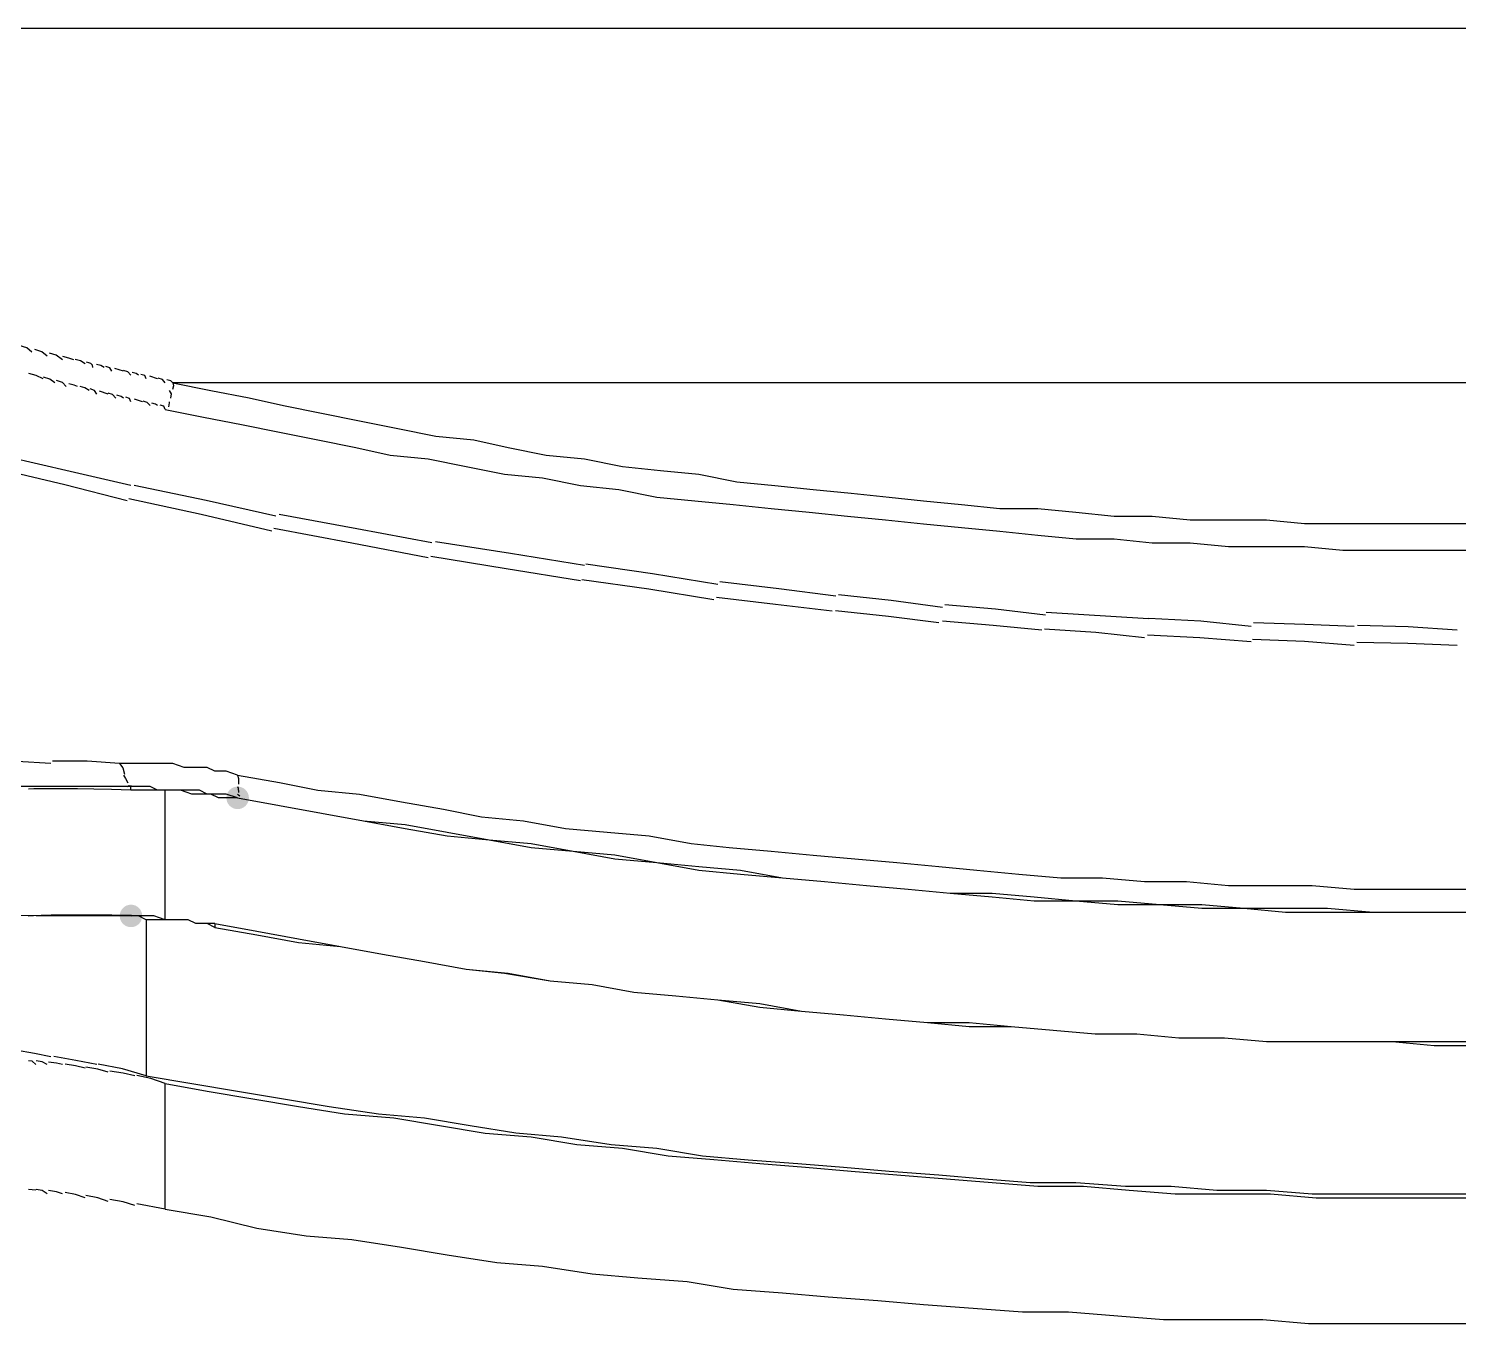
# Model space of a CAD drawing. Header units: millimetres. Extents: x 9 to 367, y 9 to 251.
# Drawn here: x 243.46 to 259.35, y 105.28 to 119.68 of the extents above; entities that cross this region are included whole.
import ezdxf

# ---------------------------------------------------------------- set-up
doc = ezdxf.new("R2010")
doc.units = ezdxf.units.MM
doc.layers.add('图层 1', color=7, linetype='Continuous')

msp = doc.modelspace()

# ---------------------------------------------------------------- hatches: boundary and pattern name
at = {"layer": '图层 1'}
h = msp.add_hatch(color=7, dxfattribs=at)
edge = h.paths.add_edge_path()
edge.add_arc((245.787227, 111.125), 0.12506, 0, 360)
h = msp.add_hatch(color=7, dxfattribs=at)
edge = h.paths.add_edge_path()
edge.add_arc((244.602141, 109.812772), 0.12506, 0, 360)

# ---------------------------------------------------------------- linework, layer by layer
at = {"layer": '图层 1', "color": 7, "lineweight": 25}
for points in [[(277.960631, 119.676404), (241.130631, 119.676404)], [(243.501404, 116.078), (243.444122, 116.126154), (243.361704, 116.152083)], [(243.670561, 116.035631), (243.612308, 116.08383), (243.534741, 116.107951)], [(243.840071, 115.993263), (243.769824, 116.044945), (243.696137, 116.068052)], [(243.966859, 115.993263), (243.911561, 116.014429), (243.845151, 116.031363)], [(244.093965, 115.950894), (244.04268, 115.981895), (243.982134, 115.998872)], [(244.178737, 115.908526), (244.173887, 115.935276), (244.157659, 115.952138), (244.13389, 115.962451), (244.106418, 115.969556)], [(243.628192, 115.781737), (243.548773, 115.818779), (243.469089, 115.842062)], [(243.755333, 115.739369), (243.700124, 115.778483), (243.629039, 115.800399)], [(244.30549, 115.908526), (244.269066, 115.930089), (244.219412, 115.943451)], [(244.390263, 115.866474), (244.368655, 115.904442), (244.323235, 115.919391)], [(244.517369, 115.866474), (244.421766, 115.897166)], [(244.602141, 115.824106), (244.565585, 115.860839), (244.519238, 115.875611)], [(244.686526, 115.824106), (244.66117, 115.841965), (244.61597, 115.853739)], [(244.771263, 115.781737), (244.757019, 115.81825), (244.713407, 115.832537)], [(244.898404, 115.781737), (244.810209, 115.811371)], [(243.882439, 115.697), (243.8409, 115.74145), (243.776606, 115.762617)], [(244.009227, 115.697), (243.970951, 115.712963), (243.912566, 115.728397)], [(244.136333, 115.654596), (244.090472, 115.682245), (244.036144, 115.697988)], [(244.221106, 115.612227), (244.19597, 115.654208), (244.148081, 115.670789)], [(244.347859, 115.612227), (244.251551, 115.646094)], [(244.982824, 115.739369), (244.950589, 115.776631), (244.905918, 115.790874)], [(245.067561, 115.739369), (245.043307, 115.758992), (244.999475, 115.770413)], [(245.025192, 115.654596), (245.047461, 115.615967), (245.040362, 115.569929)], [(245.067561, 115.739369), (245.074793, 115.706031), (245.065091, 115.664227)], [(245.067561, 115.739369), (245.490894, 115.654702), (245.914227, 115.570035), (246.295227, 115.485369), (246.718914, 115.400702), (247.141894, 115.316035), (247.565227, 115.231369), (247.988561, 115.146702), (248.411894, 115.104369), (248.793247, 115.019702), (249.216227, 114.935035), (249.639561, 114.892702), (250.062894, 114.808035), (250.486227, 114.765702), (250.909914, 114.723369), (251.332894, 114.638702), (251.756227, 114.596369), (252.179561, 114.554035), (252.602894, 114.511702), (253.02658, 114.469369), (253.40758, 114.427035), (253.830561, 114.384702), (254.253894, 114.342369), (254.677227, 114.342369), (255.100561, 114.300035), (255.524247, 114.257702), (255.947228, 114.257702), (256.370561, 114.215369), (256.793894, 114.215369), (257.217227, 114.215369), (257.640914, 114.173035), (258.063894, 114.173035), (258.487227, 114.173035), (258.910561, 114.173035), (259.333894, 114.173035), (259.75758, 114.173035)], [(274.023596, 115.739369), (245.067596, 115.739369)], [(244.432631, 115.569859), (244.396516, 115.607386), (244.350081, 115.622423)], [(244.517369, 115.569859), (244.49188, 115.587806), (244.446813, 115.600198)], [(244.602141, 115.527843), (244.587413, 115.563209), (244.54358, 115.577937)], [(244.728894, 115.527843), (244.6407, 115.55536)], [(244.813667, 115.485474), (244.782975, 115.519562), (244.737467, 115.533805)], [(244.898404, 115.485474), (244.876179, 115.501261), (244.832787, 115.512286)], [(244.982824, 115.443071), (244.967434, 115.47826), (244.926379, 115.491754)], [(245.025192, 115.527843), (245.026912, 115.51554), (245.017784, 115.471751)], [(244.982824, 115.443071), (245.406157, 115.358404), (245.82949, 115.273737), (246.253176, 115.188718), (246.67651, 115.104404), (247.09949, 115.019737), (247.48049, 114.935071), (247.903824, 114.892384), (248.327157, 114.808071), (248.750843, 114.723404), (249.174176, 114.681071), (249.597157, 114.596404), (250.02049, 114.553718), (250.443824, 114.469404), (250.86751, 114.427071), (251.290843, 114.384737), (251.713824, 114.342404), (252.137157, 114.300071), (252.56049, 114.257737), (252.984176, 114.215404), (253.40751, 114.172718), (253.83049, 114.130384), (254.253824, 114.088404), (254.677157, 114.046071), (255.100843, 114.003737), (255.524176, 114.003737), (255.947157, 113.961404), (256.37049, 113.961404), (256.793824, 113.919071), (257.21751, 113.919071), (257.640843, 113.919071), (258.063824, 113.876737), (258.487157, 113.876737), (258.91049, 113.876737), (259.334176, 113.876737), (259.75751, 113.876737)], [(244.602141, 114.596263), (243.925778, 114.753249), (243.223486, 114.916585)], [(244.559737, 114.427141), (243.867587, 114.603795), (243.162737, 114.772511)], [(246.210631, 114.257631), (245.437916, 114.428993), (244.639006, 114.597709)], [(246.168263, 114.088474), (245.380907, 114.273595), (244.578999, 114.447602)], [(247.946263, 113.961333), (247.110532, 114.116115), (246.248343, 114.2746)], [(247.903894, 113.791859), (247.056698, 113.954534), (246.190452, 114.117473)], [(249.639526, 113.707439), (248.817377, 113.839775), (247.984645, 113.971317)], [(249.597157, 113.537929), (248.769099, 113.672558), (247.932046, 113.807452)], [(251.121263, 113.495561), (250.396701, 113.616872), (249.655471, 113.720986)], [(251.078894, 113.326404), (250.355523, 113.444761), (249.610986, 113.550418)], [(252.433526, 113.368808), (251.799275, 113.450211), (251.145181, 113.527911)], [(252.391157, 113.199298), (251.764183, 113.274307), (251.108104, 113.352756)], [(253.618965, 113.241667), (253.048479, 113.319586), (252.460795, 113.381367)], [(254.762071, 113.156929), (254.205299, 113.221796), (253.642707, 113.270524)], [(253.576596, 113.072157), (253.019163, 113.140949), (252.430774, 113.202332)], [(255.905141, 113.114526), (254.769902, 113.185434)], [(257.047859, 113.030141), (256.488089, 113.0876), (255.910856, 113.119394)], [(254.719667, 112.987773), (254.180666, 113.041042), (253.618647, 113.08902)], [(255.862772, 112.903), (255.319362, 112.961782), (254.750817, 113.001778)], [(258.190965, 113.030141), (257.644644, 113.052146), (257.071601, 113.070711)], [(259.334035, 112.987773), (258.79186, 113.027284), (258.226666, 113.040336)], [(257.047859, 112.860631), (256.477285, 112.903803), (255.896392, 112.934009)], [(258.190965, 112.818263), (257.637853, 112.862404), (257.061723, 112.884585)], [(259.334035, 112.818263), (258.788994, 112.84256), (258.221727, 112.853893)], [(243.712929, 111.506035), (243.338147, 111.529363), (242.949871, 111.531788)], [(244.475, 111.506035), (244.114241, 111.531347), (243.730992, 111.533905)], [(245.787227, 111.378894), (245.66058, 111.421227), (245.533227, 111.421227), (245.448561, 111.463561), (245.321914, 111.463561), (245.194561, 111.463561), (245.067561, 111.505894), (244.940914, 111.505894), (244.855894, 111.505894), (244.728894, 111.505894), (244.602247, 111.505894), (244.474894, 111.505894)], [(244.475, 111.506035), (244.512086, 111.458587), (244.530386, 111.389971)], [(244.517369, 111.378894), (244.542416, 111.34), (244.566405, 111.293169)], [(245.787227, 111.378894), (245.797634, 111.341544), (245.795341, 111.278)], [(245.787227, 111.378894), (246.252894, 111.29458), (246.67658, 111.209914), (247.141894, 111.167227), (247.607561, 111.082561), (248.073227, 110.997894), (248.496914, 110.91358), (248.962227, 110.871247), (249.427894, 110.786228), (249.893914, 110.743894), (250.359227, 110.701561), (250.824894, 110.616894), (251.248227, 110.574914), (251.713894, 110.53258), (252.179561, 110.489894), (252.645228, 110.447561), (253.111247, 110.405228), (253.576561, 110.362894), (253.999894, 110.320561), (254.465914, 110.278227), (254.931227, 110.236247), (255.396894, 110.236247), (255.862914, 110.193914), (256.328227, 110.193914), (256.793894, 110.15158), (257.259914, 110.15158), (257.725227, 110.15158), (258.190894, 110.108894), (258.614227, 110.108894), (259.080247, 110.108894), (259.545561, 110.108894)], [(244.602141, 111.252141), (242.273455, 111.252141)], [(244.602141, 111.209737), (244.386395, 111.217083), (244.188239, 111.222134), (244.00939, 111.225209), (243.851562, 111.226626), (243.716473, 111.226704), (243.605836, 111.225761), (243.521368, 111.224115), (243.464786, 111.222084)], [(244.559737, 111.252141), (244.583329, 111.264268), (244.607715, 111.258138)], [(244.602141, 111.209737), (244.602141, 111.252071)], [(244.982824, 111.209737), (244.856176, 111.209737), (244.771157, 111.209737), (244.68649, 111.209737), (244.602176, 111.209737)], [(245.787227, 111.125), (245.66058, 111.167333), (245.575561, 111.167333), (245.448561, 111.167333), (245.363894, 111.209667), (245.236894, 111.209667), (245.152227, 111.209667), (245.025227, 111.209667), (244.898227, 111.209667), (244.813561, 111.252), (244.686561, 111.252), (244.602247, 111.252)], [(244.982824, 109.770404), (244.982824, 111.209737)], [(245.787227, 111.125), (245.702914, 111.125), (245.575561, 111.125), (245.490894, 111.167333), (245.363894, 111.167333), (245.27958, 111.167333), (245.152227, 111.209667), (245.067561, 111.209667), (244.982894, 111.209667)], [(245.787227, 111.252141), (245.79393, 111.231019), (245.7964, 111.184761)], [(245.787227, 111.167369), (245.797811, 111.159872), (245.810511, 111.148671)], [(245.787227, 111.125), (246.252894, 111.040333), (246.718914, 110.955667), (247.184227, 110.871), (247.649894, 110.828667), (248.115914, 110.744), (248.581227, 110.659333), (249.046894, 110.617), (249.512914, 110.532333), (249.978227, 110.49), (250.443894, 110.405333), (250.909914, 110.363), (251.375227, 110.320667), (251.840894, 110.236), (252.306561, 110.193667), (252.772227, 110.151333), (253.237894, 110.109), (253.703561, 110.066667), (254.16958, 110.066667), (254.634894, 110.024333), (255.100561, 109.982), (255.566228, 109.982), (256.031894, 109.939667), (256.497561, 109.939667), (256.96358, 109.897333), (257.428894, 109.897333), (257.894561, 109.897333), (258.402914, 109.855), (258.868227, 109.855), (259.333894, 109.855), (259.799561, 109.855)], [(245.787227, 111.125), (246.252894, 111.040333), (246.718914, 110.955667), (247.184227, 110.871), (247.649894, 110.786333), (248.115914, 110.701667), (248.581227, 110.659333), (249.046894, 110.574667), (249.512914, 110.532333), (249.978227, 110.447667), (250.443894, 110.405333), (250.909914, 110.320667), (251.375227, 110.278333), (251.840894, 110.236), (252.306561, 110.193667), (252.772227, 110.151333), (253.237894, 110.109), (253.703561, 110.066667), (254.16958, 110.024333), (254.634894, 109.982), (255.100561, 109.982), (255.566228, 109.939667), (256.031894, 109.939667), (256.497561, 109.897333), (256.96358, 109.897333), (257.428894, 109.855), (257.894561, 109.855), (258.402914, 109.855), (258.868227, 109.855), (259.333894, 109.855), (259.799561, 109.855)], [(242.569859, 109.812772), (242.670321, 109.816509), (242.82236, 109.818654), (243.022222, 109.819501), (243.266154, 109.819343), (243.550402, 109.818474), (243.871212, 109.817188), (244.22483, 109.815777), (244.607503, 109.814536)], [(243.459035, 109.812772), (243.517492, 109.818261), (243.603437, 109.821956), (243.715286, 109.824145), (243.851456, 109.82512), (244.010364, 109.825168), (244.190426, 109.82458), (244.390059, 109.823644), (244.60768, 109.82265)], [(244.982824, 109.770404), (244.856176, 109.812737), (244.771157, 109.812737), (244.68649, 109.812737), (244.602176, 109.812737)], [(244.771263, 109.770404), (244.686596, 109.812737), (244.602282, 109.812737)], [(244.771263, 109.770404), (244.771263, 108.034737)], [(245.533333, 109.685631), (245.448667, 109.727965), (245.321667, 109.727965), (245.237, 109.770298), (245.152333, 109.770298), (245.067667, 109.770298), (244.940667, 109.770298), (244.856, 109.770298), (244.771333, 109.770298)], [(245.533333, 109.728), (245.448667, 109.728), (245.321667, 109.728), (245.237, 109.770333), (245.152333, 109.770333), (245.067667, 109.770333), (244.982647, 109.770333)], [(245.533333, 109.728), (245.999, 109.643333), (246.464667, 109.558667), (246.930333, 109.474), (247.396, 109.389333), (247.861667, 109.304667), (248.327333, 109.22), (248.793, 109.177667), (249.258667, 109.093), (249.724333, 109.050667), (250.19, 108.966), (250.655667, 108.923667), (251.121333, 108.881333), (251.587, 108.838647), (252.052667, 108.754333), (252.518333, 108.712), (252.984, 108.669667), (253.449314, 108.627333), (253.915333, 108.627333), (254.381, 108.585), (254.846667, 108.542667), (255.312333, 108.500333), (255.778, 108.500333), (256.243667, 108.458), (256.751667, 108.458), (257.217333, 108.415667), (257.682647, 108.415667), (258.148667, 108.415667), (258.614333, 108.415667), (259.08, 108.415667), (259.545667, 108.415667)], [(245.533333, 109.728), (245.533333, 109.685667)], [(245.533333, 109.685631), (245.999, 109.600965), (246.464667, 109.516651), (246.930333, 109.473965), (247.396, 109.389298), (247.861667, 109.304631), (248.327333, 109.219965), (248.750667, 109.177984), (249.258667, 109.092965), (249.724333, 109.050631), (250.19, 108.965965), (250.655667, 108.923631), (251.121333, 108.881298), (251.587, 108.796631), (252.052667, 108.754298), (252.518333, 108.711965), (252.984, 108.669631), (253.449314, 108.627298), (253.915333, 108.584965), (254.381, 108.584965), (254.846667, 108.542631), (255.312333, 108.500298), (255.778, 108.500298), (256.243667, 108.458317), (256.751667, 108.458317), (257.217333, 108.415631), (257.682647, 108.415631), (258.148667, 108.415631), (258.614333, 108.415631), (259.08, 108.373298), (259.545667, 108.373298)], [(243.712929, 108.246263), (243.529529, 108.28476), (243.320993, 108.319288)], [(243.543808, 108.161526), (243.506281, 108.197377), (243.464786, 108.200684)], [(243.670561, 108.161526), (243.615792, 108.191776), (243.548852, 108.200331)], [(243.840071, 108.161526), (243.775336, 108.176739), (243.686259, 108.187984)], [(244.221106, 108.161526), (243.99061, 108.207343), (243.74662, 108.24972)], [(244.093965, 108.11951), (243.9865, 108.146718), (243.87242, 108.164665)], [(244.347859, 108.077141), (244.23303, 108.10845), (244.102326, 108.130763)], [(244.771263, 108.034737), (244.509061, 108.112525), (244.238921, 108.164912)], [(244.64451, 108.034737), (244.514555, 108.063092), (244.36899, 108.088007)], [(244.982824, 107.95), (244.824515, 108.006533), (244.665676, 108.038194)], [(244.771263, 108.034737), (245.279263, 107.950071), (245.787263, 107.865404), (246.295263, 107.780384), (246.803263, 107.696071), (247.353596, 107.611404), (247.861596, 107.569071), (248.369596, 107.484051), (248.877949, 107.399737), (249.385596, 107.357404), (249.936282, 107.272737), (250.443929, 107.230404), (250.952282, 107.145384), (251.459929, 107.103051), (252.010616, 107.061071), (252.518263, 107.018737), (253.026263, 106.976404), (253.576596, 106.934071), (254.084596, 106.891737), (254.592596, 106.849404), (255.100596, 106.849404), (255.650929, 106.807071), (256.158929, 106.807071), (256.666929, 106.764384), (257.217263, 106.764384), (257.725263, 106.722051), (258.233263, 106.722051), (258.783596, 106.722051), (259.291596, 106.722051), (259.799596, 106.722051)], [(244.982824, 107.95), (245.44849, 107.865333), (245.956843, 107.780667), (246.46449, 107.696), (246.972843, 107.611333), (247.522824, 107.569), (248.031176, 107.484333), (248.538824, 107.399667), (249.047176, 107.357333), (249.555176, 107.272667), (250.062824, 107.230333), (250.571176, 107.145667), (251.078824, 107.103333), (251.587176, 107.061), (252.094824, 107.018667), (252.603176, 106.976333), (253.111176, 106.934), (253.66151, 106.891667), (254.16951, 106.849333), (254.677157, 106.807), (255.18551, 106.807), (255.693157, 106.764667), (256.20151, 106.722333), (256.709157, 106.722333), (257.259843, 106.722333), (257.76749, 106.68), (258.275843, 106.68), (258.78349, 106.68), (259.291843, 106.68), (259.79949, 106.68)], [(244.982824, 106.553), (244.982824, 107.95)], [(243.543808, 106.764526), (243.464786, 106.771228)], [(243.670561, 106.722157), (243.615792, 106.761359), (243.548852, 106.771193)], [(243.840071, 106.722157), (243.775292, 106.746895), (243.685907, 106.759199)], [(244.093965, 106.680141), (243.986235, 106.717756), (243.87242, 106.736586)], [(244.347859, 106.637772), (244.23303, 106.68015), (244.102326, 106.703742)], [(244.64451, 106.595404), (244.514555, 106.635753), (244.36899, 106.662079)], [(244.982824, 106.553), (244.665676, 106.613325)], [(244.982824, 106.553), (245.490824, 106.468333), (245.999176, 106.341333), (246.549157, 106.256667), (247.05751, 106.214333), (247.60749, 106.129667), (248.115843, 106.045), (248.665824, 105.960333), (249.174176, 105.918), (249.724157, 105.833333), (250.23251, 105.791), (250.78249, 105.748667), (251.290843, 105.663647), (251.840824, 105.621667), (252.349176, 105.579333), (252.899157, 105.537), (253.40751, 105.494667), (253.95749, 105.452333), (254.507824, 105.41), (255.015824, 105.41), (255.566157, 105.367667), (256.074157, 105.325333), (256.62449, 105.325333), (257.175176, 105.325333), (257.682824, 105.283), (258.23351, 105.283), (258.741157, 105.283), (259.291843, 105.283), (259.841824, 105.283)]]:
    msp.add_lwpolyline(points, dxfattribs=at)

doc.saveas('drawing.dxf')
